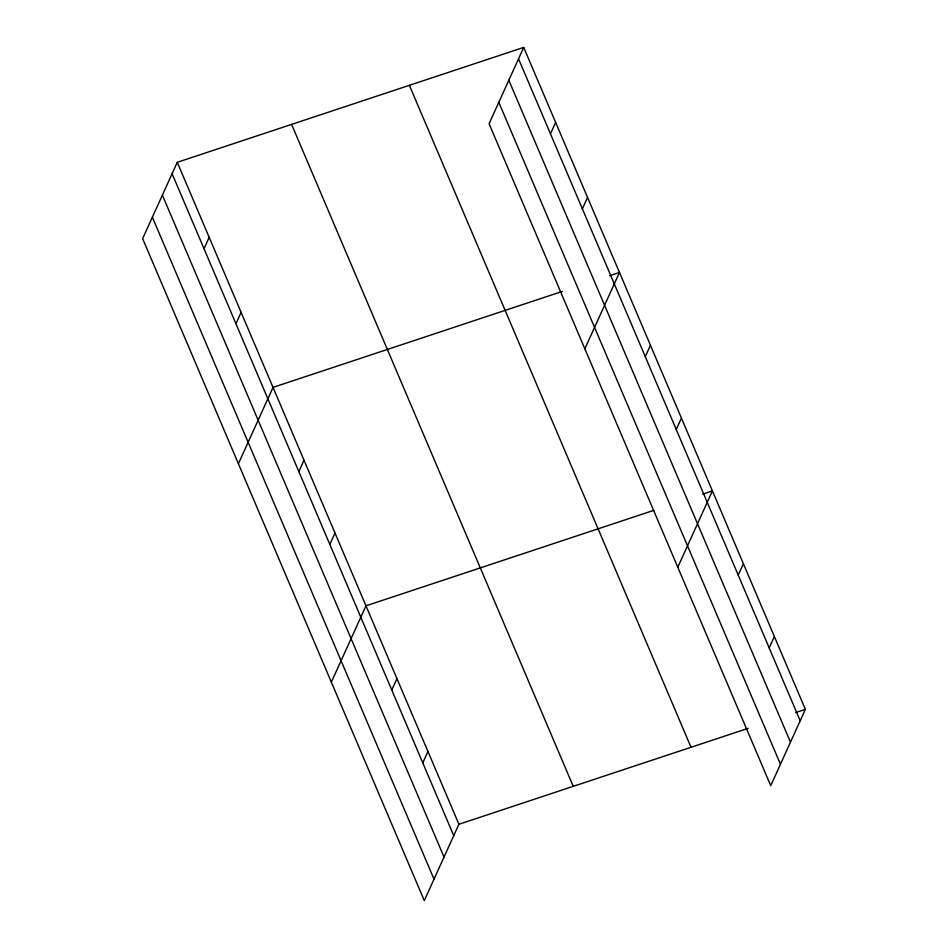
<?xml version="1.0" encoding="UTF-8"?>
<svg xmlns="http://www.w3.org/2000/svg" width="948" height="948" viewBox="0 0 948 948"><rect width="100%" height="100%" fill="white"/><g stroke="black" fill="none" stroke-linecap="round" stroke-linejoin="round"><path stroke-width="1.42" d="M523.711 47.4L489.085 123.738L770.736 785.691L805.362 709.353L523.711 47.4L177.264 162.309L142.638 238.647L424.289 900.6L458.915 824.262L748.197 728.313M204.021 248.732L209.188 237.332M235.945 323.754L241.112 312.354M238.41 463.714L273.036 387.376L562.306 291.427M298.845 471.594L304.012 460.195M329.821 544.401L334.988 533.013M550.456 133.822L555.623 122.422M331.35 682.157L365.975 605.819L653.859 510.332M582.38 208.844L587.547 197.445M391.785 690.037L396.951 678.638M584.845 348.793L619.471 272.467L609.706 275.702M422.772 762.856L427.939 751.456M645.28 356.673L650.447 345.285M676.256 429.491L681.434 418.092M677.784 567.248L712.41 490.91L702.658 494.145M738.219 575.128L743.398 563.728M769.207 647.934L774.374 636.546M795.597 712.588L805.362 709.353M518.532 58.8L800.183 720.753M508.815 80.225L790.466 742.177M498.802 102.301L780.453 764.266M409.382 85.32L691.033 747.273M291.593 124.389L573.244 786.342M177.264 162.309L458.915 824.262M172.098 173.709L453.748 835.662M162.381 195.134L444.031 857.099M152.367 217.211L434.018 879.175"/></g></svg>
